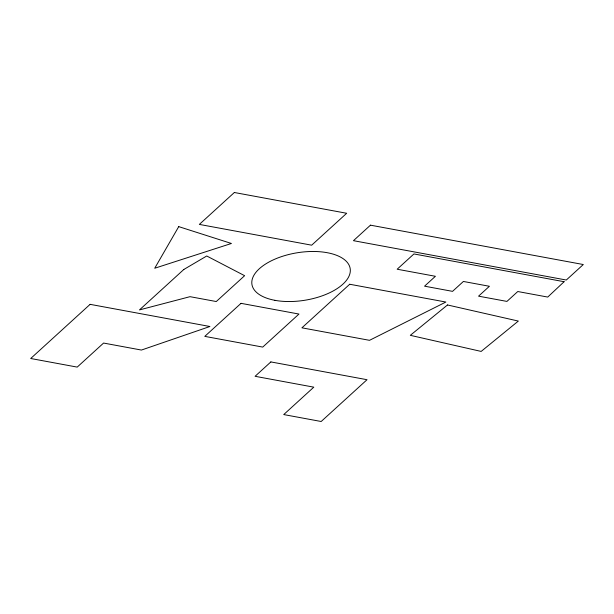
<?xml version="1.0" encoding="UTF-8"?>
<svg xmlns="http://www.w3.org/2000/svg" width="614" height="614" viewBox="0 0 614 614"><rect width="100%" height="100%" fill="white"/><g stroke="black" fill="none" stroke-linecap="round" stroke-linejoin="round"><path stroke-width="0.92" d="M178.735 226.627L154.728 268.241L231.424 243.474L178.735 226.627M564.105 281.711L547.734 297.069L517.779 291.527L506.934 301.413L478.559 296.163L489.404 286.277L463.393 281.465L452.541 291.358L424.558 286.178L435.41 276.292L397.174 269.224L413.936 253.943L564.105 281.711M90.112 304.344L30.7 358.499L77.21 367.103L103.582 343.057L141.42 350.057L209.927 326.502L90.112 304.344M234.348 192.504L199.343 224.409L311.674 245.186L346.68 213.273L234.348 192.504M183.824 269.477L139.455 309.924L190.025 296.677L216.274 301.535L244.625 275.694L206.741 255.992L183.824 269.477M241.026 303.339L204.792 336.372L262.731 347.087L298.964 314.053L241.026 303.339M370.465 225.169L353.457 240.673L566.292 280.03L583.3 264.527L370.465 225.169M349.711 284.251L301.911 327.822L369.513 340.325L445.879 302.042L349.711 284.251M270.858 361.922L255.086 376.298L313.808 387.158L283.737 414.573L321.176 421.496L367.034 379.705L270.858 361.922M447.499 304.966L410.313 335.328L481.153 351.423L518.339 321.068L447.499 304.966M274.918 300.323A49.765 24.053 -9.2 0 0 350.295 271.288A49.765 24.053 -9.2 0 0 277.935 257.911A49.765 24.053 -9.2 0 0 274.918 300.323"/></g></svg>
